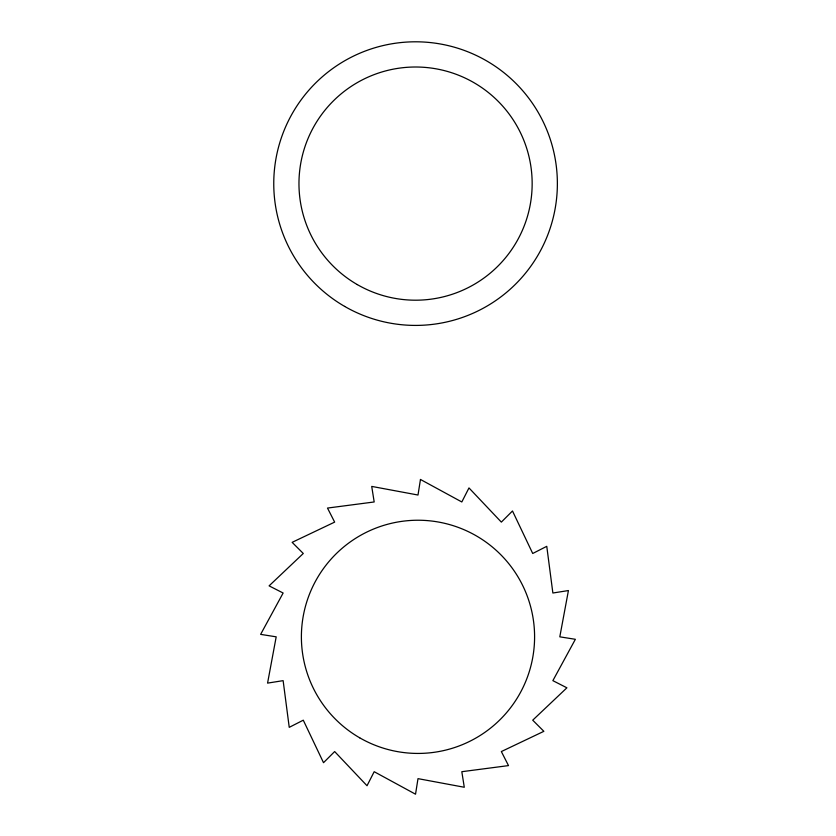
<?xml version="1.0" encoding="UTF-8"?>
<svg xmlns="http://www.w3.org/2000/svg" width="836" height="836" viewBox="0 0 836 836"><rect width="100%" height="100%" fill="white"/><g stroke="black" fill="none" stroke-linecap="round" stroke-linejoin="round"><path stroke-width="1.25" d="M420.466 479.467L418 495.027L371.717 486.406L374.183 501.966L327.493 508.069L334.651 522.113L292.14 542.345L303.28 553.484L269.098 585.858L283.132 593.017L260.633 634.367L276.193 636.833L267.572 683.116L283.132 680.65L289.235 727.341L303.28 720.183L323.511 762.693L334.651 751.554L367.025 785.735L374.183 771.701L415.534 794.2L418 778.64L464.283 787.261L461.817 771.701L508.507 765.598L501.349 751.554L543.86 731.322L532.72 720.183L566.902 687.809L552.868 680.65L575.367 639.3L559.807 636.833L568.428 590.55L552.868 593.017L546.765 546.326L532.72 553.484L512.489 510.974L501.349 522.113L468.975 487.931L461.817 501.966L420.466 479.467M359.699 737.812A116.591 116.591 0 0 0 534.591 636.833A116.591 116.591 0 0 0 359.699 535.855A116.591 116.591 0 0 0 359.699 737.812M344.662 306.415A141.806 141.806 0 0 0 557.372 183.606A141.806 141.806 0 0 0 344.662 60.798A141.806 141.806 0 0 0 344.662 306.415M357.265 284.574A116.591 116.591 0 0 0 532.156 183.606A116.591 116.591 0 0 0 357.265 82.628A116.591 116.591 0 0 0 357.265 284.574"/></g></svg>
